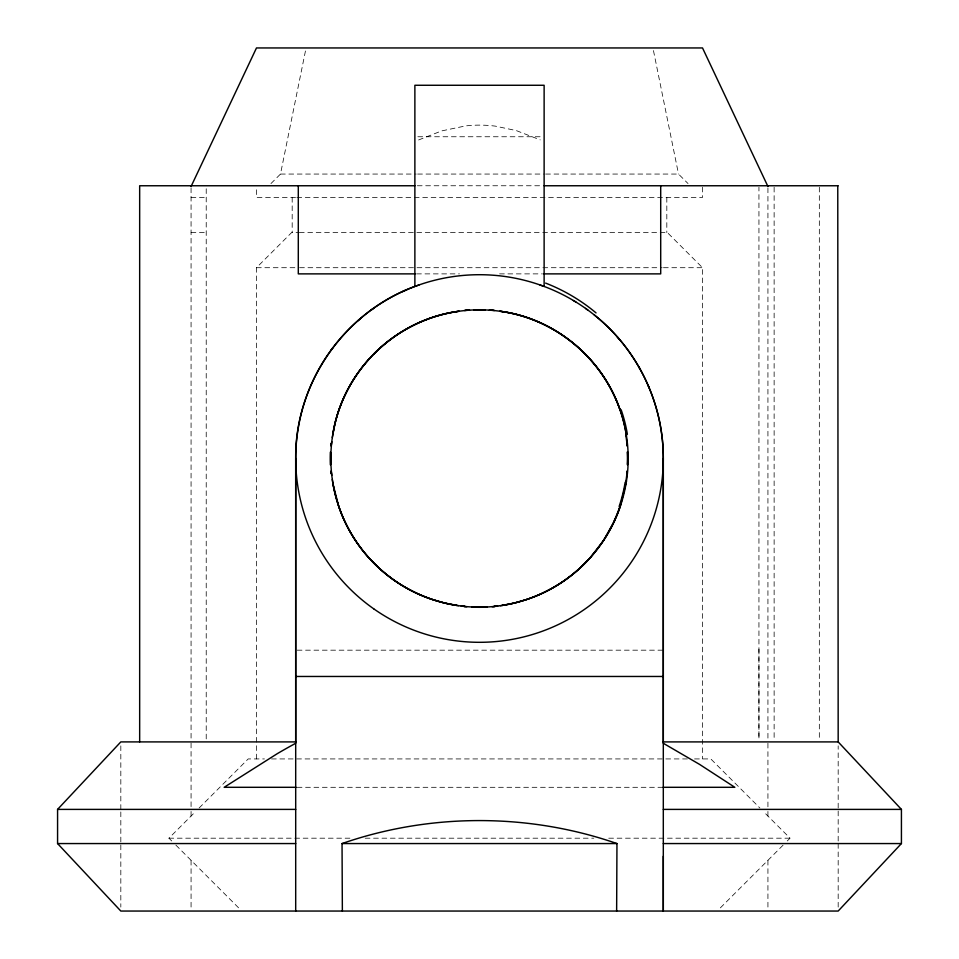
<?xml version="1.0" encoding="UTF-8"?>
<svg xmlns="http://www.w3.org/2000/svg" width="959" height="959" viewBox="0 0 959 959"><rect width="100%" height="100%" fill="white"/><g stroke="black" fill="none" stroke-linecap="round" stroke-linejoin="round"><path stroke-width="0.72" stroke-dasharray="4.79 3.6" d="M206.221 738.909L206.221 187.221M758.941 649.219L758.941 738.921L758.941 187.257M767.931 816.061L767.931 811.434M767.931 806.795L767.931 743.069M838.178 907.082L838.178 842.338M838.178 841.019L838.178 809.3M838.178 807.981L838.178 745.874M270.965 183.565L280.484 174.058L305.537 50.575M256.485 758.929L256.485 267.705L291.596 232.593L298.848 232.593M171.709 840.947L168.94 838.19L194.641 812.489M199.1 808.029L248.201 758.929L264.444 758.929M720.365 907.873L783.143 845.095M787.291 840.947L790.06 838.19L764.359 812.489M418.603 139.966L441.584 130.927L465.654 125.905A124.059 124.059 0 0 1 495.395 126.144L516.254 130.58L540.241 139.894M417.848 136.753L541.152 136.753M280.484 174.058L416.206 174.058M417.621 174.058L544.221 174.058M545.647 174.058L678.516 174.058L688.035 183.565M417.321 185.758L541.679 185.758M191.069 197.47L206.221 197.47M295.54 197.47L256.485 197.47L256.485 187.221M296.894 197.47L702.515 197.47L702.515 187.221M191.069 232.593L206.221 232.593M299.424 232.593L667.392 232.593L702.515 267.705L702.515 758.929M256.485 267.705L298.249 267.705M299.592 267.705L662.106 267.705M663.46 267.705L702.515 267.705M416.602 273.878L459.445 273.878M499.555 273.878L542.398 273.878M297.194 650.178L663.304 650.178M271.505 758.929L687.495 758.929M694.556 758.929L710.799 758.929L759.9 808.029M297.194 787.303L661.806 787.303M168.94 838.19L350.275 838.19M365.187 838.19L593.813 838.19M608.725 838.19L790.06 838.19M175.857 845.095L238.635 907.873M653.463 50.575L678.516 174.058M819.334 187.209L819.334 739.017M774.129 187.257L774.129 738.921M767.931 187.952L767.931 739.017M767.931 860.307L767.931 907.873M666.817 197.47L666.817 232.593M292.183 197.47L292.183 232.593M191.069 187.952L191.069 739.017M191.069 743.069L191.069 806.795M191.069 811.434L191.069 816.061M191.069 860.307L191.069 907.873M120.822 745.874L120.822 810.619M120.822 811.949L120.822 843.656M120.822 844.975L120.822 907.082"/><path stroke-width="1.44" d="M139.666 741.906L139.666 185.758L414.875 185.758M544.125 286.441L544.125 85.267L414.875 85.267L414.875 286.441C344.569 311.843 294.689 383.708 295.696 458.51L295.696 743.273L291.116 745.79A730.83 730.83 0 0 0 277.439 753.57L224.166 787.303L296.043 787.303M663.304 856.279L663.304 911.05L663.304 458.51C663.616 403.439 637.423 349.04 594.22 314.9M663.304 458.51L663.304 743.273L699.614 764.419L734.834 787.303L662.957 787.303M295.696 741.906L120.822 741.906L57.576 809.396L57.576 843.56L120.822 911.05L838.178 911.05L901.424 843.56L901.424 809.396L838.178 741.906L837.77 185.758M330.951 452.876L330.951 464.144M616.637 911.05L616.961 843.56C528.721 812.92 430.279 812.92 342.039 843.56L342.363 911.05M331.478 444.473L331.814 441.691M332.305 437.532L334.919 423.842M626.455 481.058L620.293 506.268M333.157 432.245C343.406 370.618 396.343 319.299 458.414 311.327M335.266 422.499C341.104 398.956 352.876 376.959 369.095 358.93M619.898 507.419C605.465 549.543 571.013 584.151 528.924 598.704M614.587 520.617L603.607 540.373L589.845 558.162M331.167 349.975L332.857 347.721M587.891 560.224C565.438 584.355 534.678 600.454 502.12 605.453M374.01 353.727C396.81 330.747 427.258 315.499 459.361 311.231M357.791 320.833L359.925 318.975M371.133 310.105L373.471 308.414M402.696 291.584L406.784 289.702M415.283 286.285L419.011 285.003M527.606 599.183L514.204 603.079L500.466 605.704M494.664 606.412L497.146 606.088M493.501 606.52L497.685 606.028M544.125 185.758L838.094 185.758M415.103 273.878L298.297 273.878L298.297 185.758M543.897 273.878L660.703 273.878L660.703 185.758M295.696 676.467L663.304 676.467M838.094 741.906L663.304 741.906M57.576 809.396L295.696 809.396M663.304 809.396L901.424 809.396M57.576 843.56L295.696 843.56M342.039 843.56L616.961 843.56M663.304 843.56L901.424 843.56M461.195 606.016L465.367 606.508M499.639 311.231C563.424 318.832 617.584 372.488 626.455 435.949M461.854 606.088L464.336 606.412M500.466 311.303C554.698 318.52 602.791 358.258 620.101 410.152M458.414 605.68L444.688 603.055L431.298 599.159M456.88 605.453C424.322 600.454 393.562 584.355 371.109 560.224M539.989 285.003L543.717 286.285M429.992 598.668C387.927 584.103 353.535 549.519 339.102 507.419M573.338 300.515L575.868 301.989M585.529 308.414L587.867 310.105M369.179 558.186C349.46 536.357 336.429 508.606 332.305 479.488M617.212 336.789L619.058 338.935M638.646 366.602L640.097 369.119M647.948 384.967L649.099 387.736M338.707 506.268L333.157 484.763M331.478 472.547L331.814 475.316M767.931 186.49L702.515 47.95L256.485 47.95L191.069 186.49M295.696 458.51L295.696 911.05M545.611 283.097A185.459 176.78 -17.7 0 1 596.042 312.91M626.742 443.526A111.532 82.678 90 0 1 626.97 446.007M627.366 452.228A111.532 82.678 90 0 1 627.366 464.779M626.97 471.013A111.532 82.678 90 0 1 626.742 473.482M464.324 310.488A123.963 102.973 0 0 1 469.359 310.057M474.417 309.805A123.963 102.973 0 0 1 484.583 309.793M489.653 310.057A123.963 102.973 0 0 1 494.676 310.488M331.023 473.71A111.532 83.96 89.9 0 1 330.783 471.193M330.364 464.875A111.532 83.96 89.9 0 1 330.352 452.133M330.759 445.815A111.532 83.96 89.9 0 1 330.999 443.298M494.676 606.52A123.963 102.973 0 0 1 492.171 606.759M487.124 607.107A123.963 102.973 0 0 1 471.876 607.107M466.829 606.759A123.963 102.973 0 0 1 464.324 606.52M625.747 434.655A135.531 123.136 90 0 1 627.042 444.82M627.51 451.629A135.531 123.136 90 0 1 627.558 464.24M627.042 472.188A135.531 123.136 90 0 1 625.747 482.353M625.16 482.245A139.882 128.446 89.6 0 1 619.13 506.46M619.814 506.736A146.427 137.676 86.5 0 1 614.323 520.473M486.489 607.107A137.521 126.9 0 0 1 472.367 607.107M465.355 310.404A137.521 126.9 0 0 1 469.562 310.069M473.782 309.841A137.521 126.9 0 0 1 485.074 309.841M489.306 310.057A137.521 126.9 0 0 1 493.513 310.392M621.132 409.745A139.882 130.652 -87.7 0 1 627.378 434.343M373.674 608.785A183.804 183.804 0 0 0 662.561 475.017A183.804 183.804 0 0 0 402.277 291.716A183.804 183.804 0 0 0 373.674 608.785M393.897 580.063A148.681 148.681 0 0 0 627.582 471.864A148.681 148.681 0 0 0 417.033 323.591A148.681 148.681 0 0 0 393.897 580.063"/></g></svg>
